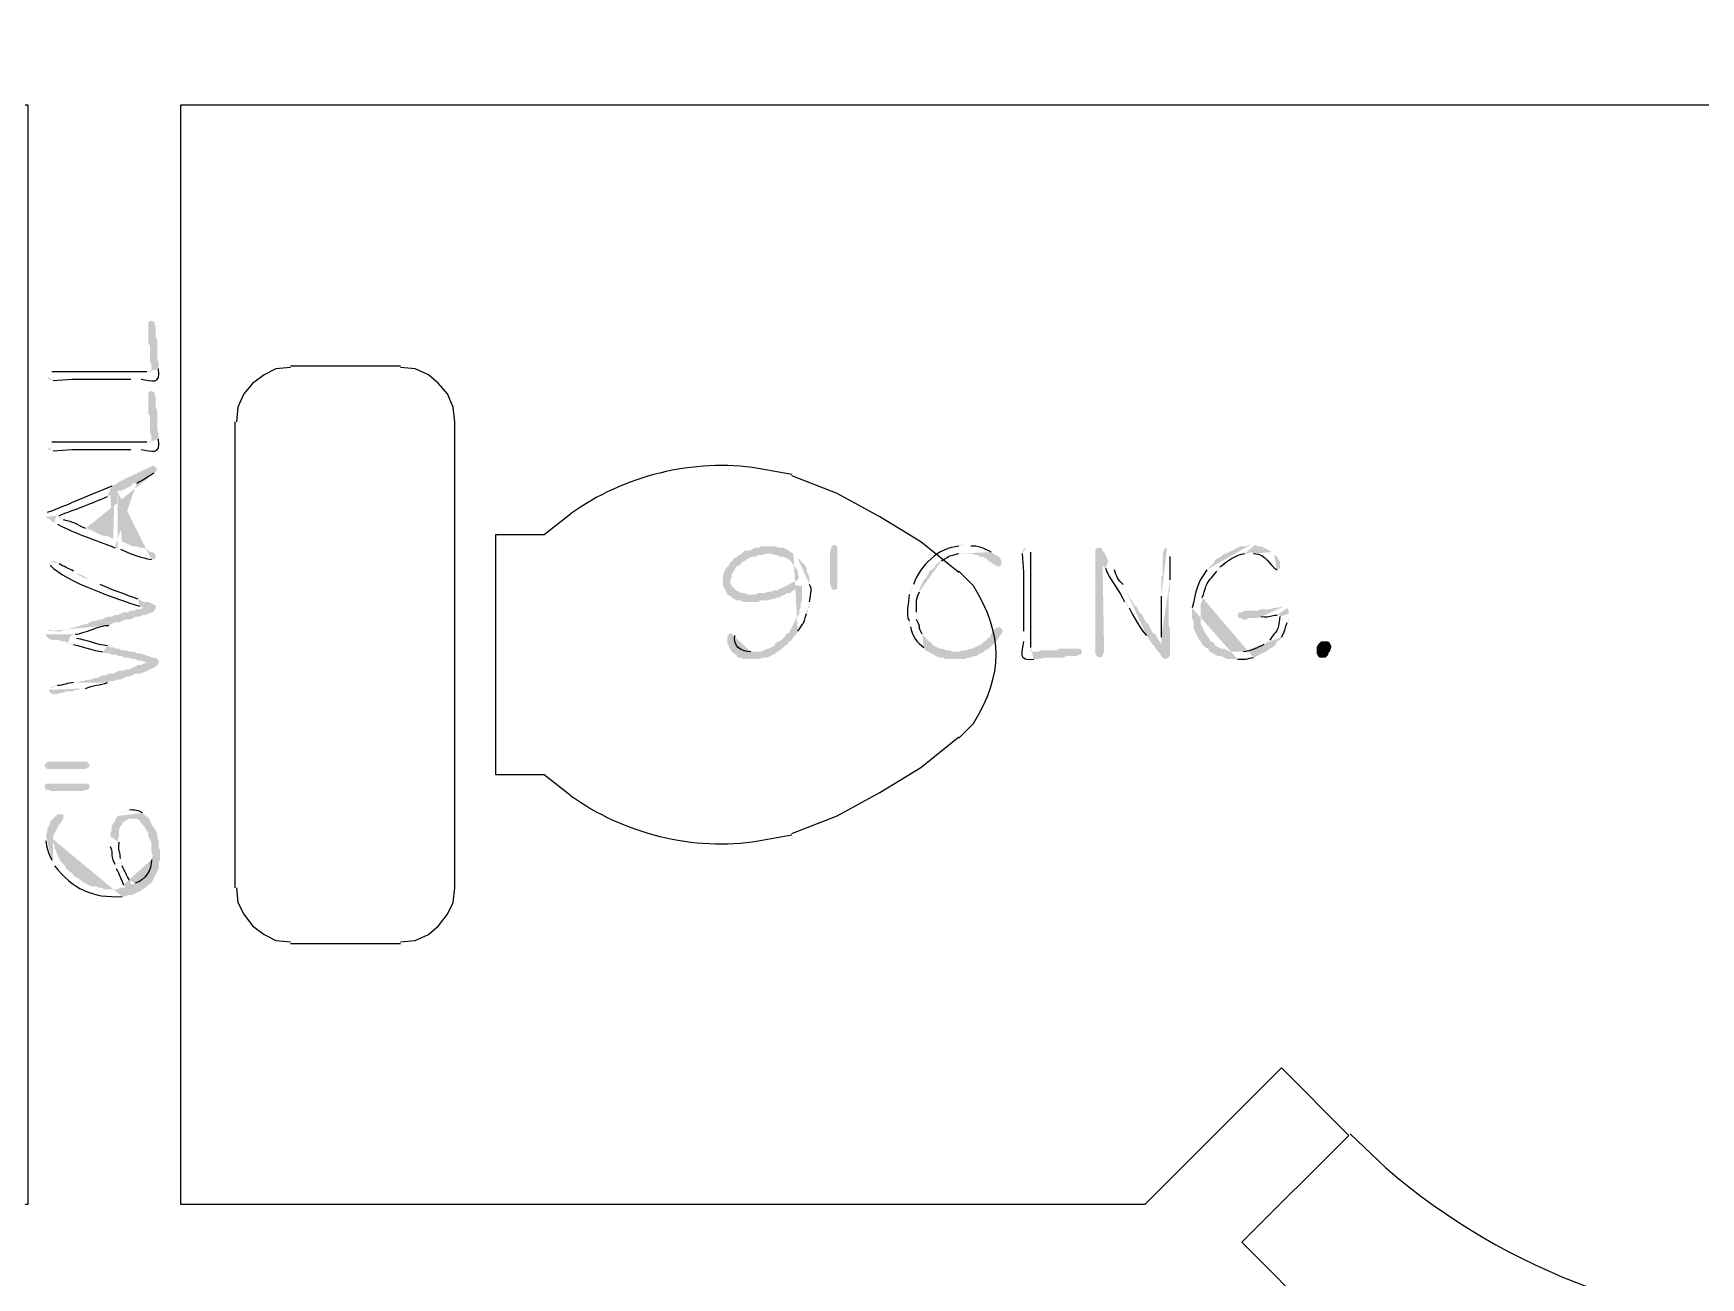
# Model space of a CAD drawing. Header units: inches. Extents: x -167 to 6071, y -6287 to -2731.
# Drawn here: x 1253.6 to 1314.3, y -5875.2 to -5830 of the extents above; entities that cross this region are included whole.
import ezdxf

# ---------------------------------------------------------------- set-up
doc = ezdxf.new("R2010")
doc.units = ezdxf.units.IN
doc.header["$LTSCALE"] = 96
doc.header["$MEASUREMENT"] = 0
doc.layers.add('PDF_Geometry', color=7, linetype='Continuous', true_color=0x4a4a4a)
doc.layers.add('PDF_Solid Fills', color=7, linetype='Continuous')

msp = doc.modelspace()

# ---------------------------------------------------------------- hatches: boundary and pattern name
at = {"layer": 'PDF_Solid Fills', "transparency": 33554559}
h = msp.add_hatch(color=256, dxfattribs=at)
h.paths.add_polyline_path([(1254.09, -5842.442), (1254.143, -5842.549), (1254.303, -5842.602)], flags=0)
h.paths.add_polyline_path([(1257.13, -5842.549), (1257.503, -5842.549)], flags=0)
h.paths.add_polyline_path([(1258.143, -5842.175), (1258.143, -5841.962), (1258.09, -5841.802), (1258.09, -5841.109), (1258.037, -5841.002), (1258.037, -5840.629), (1257.983, -5840.522), (1257.983, -5840.469), (1257.877, -5840.415), (1257.877, -5842.282), (1257.717, -5842.282)], flags=0)
h.paths.add_polyline_path([(1254.25, -5842.282), (1254.143, -5842.335)], flags=0)
for points in [[(1257.77, -5840.629), (1257.77, -5841.269), (1257.823, -5841.322), (1257.823, -5841.909), (1257.877, -5842.015), (1257.877, -5842.282), (1257.877, -5840.415), (1257.77, -5840.469), (1257.77, -5840.522)], [(1257.77, -5843.189), (1257.77, -5843.829), (1257.823, -5843.882), (1257.823, -5844.469), (1257.877, -5844.575), (1257.877, -5844.842), (1257.877, -5842.975), (1257.77, -5843.029), (1257.77, -5843.082)], [(1280.33, -5848.629), (1280.063, -5848.629), (1279.957, -5848.682), (1279.85, -5848.682), (1279.743, -5848.735), (1279.637, -5848.789), (1279.477, -5848.789), (1279.37, -5848.895), (1279.263, -5848.949), (1279.21, -5849.002), (1279.103, -5849.055), (1278.997, -5849.162), (1278.943, -5849.215), (1278.89, -5849.322), (1278.783, -5849.429), (1278.73, -5849.535), (1278.677, -5849.695), (1278.677, -5850.069), (1278.73, -5850.175), (1278.837, -5850.389), (1279.743, -5850.389), (1279.583, -5850.389), (1279.477, -5850.335), (1279.37, -5850.335), (1279.157, -5850.229), (1279.103, -5850.175), (1278.997, -5850.069), (1278.943, -5849.962), (1278.943, -5849.855), (1278.997, -5849.749), (1278.997, -5849.642), (1279.103, -5849.482), (1279.157, -5849.375), (1279.263, -5849.322), (1279.37, -5849.215), (1279.477, -5849.162), (1279.53, -5849.109), (1279.637, -5849.055), (1279.743, -5849.002), (1279.85, -5849.002), (1279.957, -5848.949), (1280.117, -5848.949), (1280.223, -5848.895), (1281.237, -5848.895), (1281.13, -5848.842), (1281.077, -5848.789), (1280.97, -5848.735), (1280.863, -5848.682), (1280.703, -5848.682), (1280.597, -5848.629), (1280.49, -5848.629)], [(1282.837, -5848.842), (1282.837, -5850.175), (1282.73, -5850.229), (1282.623, -5850.175), (1282.623, -5850.069), (1282.57, -5850.015), (1282.57, -5848.842), (1282.623, -5848.682), (1282.623, -5848.629), (1282.73, -5848.575), (1282.837, -5848.629)], [(1292.33, -5848.682), (1292.223, -5848.735), (1292.223, -5852.522), (1292.277, -5852.629), (1292.383, -5852.682), (1292.49, -5852.629), (1292.49, -5852.575), (1292.543, -5852.469), (1292.49, -5849.269), (1292.703, -5849.162), (1292.65, -5849.055), (1292.543, -5848.842), (1292.49, -5848.789), (1292.437, -5848.682)], [(1288.49, -5848.895), (1287.477, -5848.895), (1287.743, -5848.895), (1287.85, -5848.949), (1287.957, -5848.949), (1288.01, -5849.002), (1288.117, -5849.002), (1288.223, -5849.055), (1288.33, -5849.162), (1288.437, -5849.215), (1288.49, -5849.269), (1288.703, -5849.375), (1288.81, -5849.322), (1288.81, -5849.162), (1288.757, -5849.055), (1288.703, -5849.002), (1288.597, -5848.949)], [(1281.077, -5850.015), (1280.97, -5850.069), (1280.863, -5850.122), (1280.757, -5850.175), (1280.65, -5850.229), (1280.543, -5850.229), (1280.437, -5850.282), (1280.33, -5850.282), (1280.17, -5850.335), (1279.957, -5850.335), (1279.85, -5850.389), (1278.837, -5850.389), (1278.943, -5850.442), (1278.997, -5850.495), (1279.103, -5850.549), (1279.157, -5850.602), (1279.317, -5850.602), (1279.423, -5850.655), (1279.957, -5850.655), (1280.063, -5850.602), (1280.33, -5850.602), (1280.437, -5850.549), (1280.543, -5850.549), (1280.65, -5850.495), (1280.703, -5850.495), (1281.023, -5850.335), (1281.13, -5850.335), (1281.237, -5850.229), (1281.45, -5850.122), (1281.503, -5850.069)], [(1288.703, -5851.562), (1288.597, -5851.615), (1288.49, -5851.722), (1288.437, -5851.829), (1288.383, -5851.935), (1288.277, -5851.989), (1288.277, -5852.042), (1288.17, -5852.095), (1288.063, -5852.202), (1287.957, -5852.255), (1287.85, -5852.309), (1287.743, -5852.362), (1287.637, -5852.362), (1287.53, -5852.415), (1287.423, -5852.415), (1287.263, -5852.469), (1286.143, -5852.469), (1286.25, -5852.522), (1286.357, -5852.575), (1286.41, -5852.629), (1286.57, -5852.682), (1286.677, -5852.682), (1286.783, -5852.735), (1287.477, -5852.735), (1287.583, -5852.682), (1287.69, -5852.682), (1287.797, -5852.629), (1287.903, -5852.629), (1287.957, -5852.575), (1288.063, -5852.522), (1288.17, -5852.469), (1288.223, -5852.415), (1288.33, -5852.362), (1288.437, -5852.255), (1288.543, -5852.149), (1288.597, -5852.095), (1288.703, -5851.989), (1288.757, -5851.882), (1288.81, -5851.829), (1288.863, -5851.722), (1288.81, -5851.615)], [(1291.53, -5852.362), (1290.89, -5852.362), (1290.837, -5852.415), (1290.25, -5852.415), (1290.143, -5852.469), (1289.877, -5852.469), (1291.743, -5852.469), (1291.69, -5852.362), (1291.637, -5852.362)], [(1300.49, -5852.682), (1300.383, -5852.682), (1300.33, -5852.629), (1300.277, -5852.522), (1300.277, -5852.309), (1300.33, -5852.202), (1300.437, -5852.095), (1300.703, -5852.095), (1300.757, -5852.149), (1300.81, -5852.255), (1300.81, -5852.309), (1300.757, -5852.469), (1300.703, -5852.522), (1300.703, -5852.575), (1300.597, -5852.682)], [(1253.983, -5856.629), (1254.09, -5856.735), (1255.477, -5856.735), (1255.583, -5856.682), (1255.637, -5856.629), (1255.583, -5856.522), (1255.53, -5856.469), (1254.143, -5856.469), (1254.037, -5856.522)], [(1253.983, -5857.375), (1254.037, -5857.482), (1254.09, -5857.482), (1254.25, -5857.535), (1255.423, -5857.535), (1255.477, -5857.482), (1255.583, -5857.482), (1255.637, -5857.375), (1255.583, -5857.269), (1254.037, -5857.269)]]:
    msp.add_hatch(color=256, dxfattribs=at).paths.add_polyline_path(points)
h = msp.add_hatch(color=256, dxfattribs=at)
h.paths.add_polyline_path([(1254.09, -5845.002), (1254.143, -5845.109), (1254.303, -5845.162)], flags=0)
h.paths.add_polyline_path([(1257.13, -5845.109), (1257.503, -5845.109)], flags=0)
h.paths.add_polyline_path([(1258.143, -5844.735), (1258.143, -5844.522), (1258.09, -5844.362), (1258.09, -5843.669), (1258.037, -5843.562), (1258.037, -5843.189), (1257.983, -5843.082), (1257.983, -5843.029), (1257.877, -5842.975), (1257.877, -5844.842), (1257.717, -5844.842)], flags=0)
h.paths.add_polyline_path([(1254.25, -5844.842), (1254.143, -5844.895)], flags=0)
h = msp.add_hatch(color=256, dxfattribs=at)
h.paths.add_polyline_path([(1254.357, -5847.775), (1254.463, -5847.829)], flags=0)
h.paths.add_polyline_path([(1256.543, -5848.682), (1256.65, -5848.735), (1256.65, -5846.655), (1256.703, -5846.602), (1256.81, -5846.602), (1257.13, -5846.442), (1257.237, -5846.335), (1257.343, -5846.335)], flags=0)
h.paths.add_polyline_path([(1257.983, -5845.962), (1258.037, -5845.909), (1258.09, -5845.855), (1258.037, -5845.749), (1257.93, -5845.695), (1256.917, -5846.175), (1256.703, -5846.282), (1256.65, -5846.335), (1256.543, -5846.389), (1256.49, -5848.362), (1256.277, -5848.255), (1256.17, -5848.255), (1256.01, -5848.202), (1255.69, -5848.042), (1255.637, -5848.042), (1255.583, -5847.989), (1255.477, -5847.989)], flags=0)
h.paths.add_polyline_path([(1254.677, -5847.669), (1254.57, -5847.562), (1254.41, -5847.509)], flags=0)
h = msp.add_hatch(color=256, dxfattribs=at)
h.paths.add_polyline_path([(1254.037, -5847.562), (1254.09, -5847.615), (1254.143, -5847.615), (1254.197, -5847.669), (1254.25, -5847.722), (1254.357, -5847.775), (1254.41, -5847.509), (1254.517, -5847.509)], flags=0)
h.paths.add_polyline_path([(1256.277, -5846.815), (1256.383, -5846.762), (1256.49, -5848.362), (1256.543, -5846.389), (1256.437, -5846.442)], flags=0)
h.paths.add_polyline_path([(1254.09, -5847.402), (1254.037, -5847.455)], flags=0)
h = msp.add_hatch(color=256, dxfattribs=at)
h.paths.add_polyline_path([(1256.65, -5848.735), (1256.757, -5848.735)], flags=0)
h.paths.add_polyline_path([(1257.877, -5849.109), (1257.983, -5849.109), (1258.037, -5849.002), (1258.037, -5848.949), (1257.983, -5848.895), (1257.93, -5848.842), (1257.823, -5848.842), (1257.717, -5848.735), (1257.503, -5848.682), (1257.45, -5848.682), (1257.343, -5848.629), (1257.183, -5848.629), (1257.077, -5848.575), (1256.863, -5848.469), (1256.81, -5848.469), (1256.65, -5846.655)], flags=0)
h = msp.add_hatch(color=256, dxfattribs=at)
h.paths.add_polyline_path([(1287.477, -5848.575), (1287.37, -5848.575), (1287.263, -5848.629)], flags=0)
h.paths.add_polyline_path([(1285.61, -5850.015), (1285.557, -5850.122), (1285.503, -5850.229), (1285.45, -5850.389)], flags=0)
h.paths.add_polyline_path([(1285.45, -5851.349), (1285.45, -5851.455), (1285.503, -5851.562)], flags=0)
h.paths.add_polyline_path([(1285.983, -5852.309), (1286.037, -5852.415), (1286.143, -5852.469), (1287.157, -5852.469), (1287.05, -5852.469), (1286.89, -5852.415), (1286.783, -5852.415), (1286.677, -5852.362), (1286.57, -5852.362), (1286.357, -5852.255), (1286.303, -5852.202), (1286.197, -5852.095), (1286.09, -5852.042), (1286.09, -5851.989), (1285.983, -5851.882), (1285.93, -5851.829)], flags=0)
h.paths.add_polyline_path([(1285.717, -5851.295), (1285.717, -5851.029)], flags=0)
h.paths.add_polyline_path([(1285.823, -5850.282), (1285.823, -5850.175), (1285.877, -5850.069), (1285.93, -5849.962), (1285.983, -5849.855), (1286.09, -5849.749), (1286.197, -5849.535), (1286.25, -5849.482), (1286.357, -5849.429), (1286.41, -5849.322), (1286.517, -5849.215), (1286.623, -5849.162)], flags=0)
h.paths.add_polyline_path([(1287.263, -5848.895), (1288.49, -5848.895), (1288.437, -5848.842)], flags=0)
h.paths.add_polyline_path([(1287.69, -5848.629), (1287.583, -5848.575)], flags=0)
h = msp.add_hatch(color=256, dxfattribs=at)
h.paths.add_polyline_path([(1289.717, -5848.682), (1289.61, -5848.735), (1289.557, -5848.895)], flags=0)
h.paths.add_polyline_path([(1289.61, -5851.722), (1289.61, -5852.095)], flags=0)
h.paths.add_polyline_path([(1289.983, -5852.735), (1290.197, -5852.735), (1290.357, -5852.682), (1291.05, -5852.682), (1291.157, -5852.629), (1291.53, -5852.629), (1291.637, -5852.575), (1291.69, -5852.575), (1291.743, -5852.469), (1289.877, -5852.469), (1289.877, -5852.309)], flags=0)
h.paths.add_polyline_path([(1289.877, -5848.842), (1289.823, -5848.735)], flags=0)
h = msp.add_hatch(color=256, dxfattribs=at)
h.paths.add_polyline_path([(1294.837, -5848.682), (1294.73, -5848.735), (1294.677, -5848.895), (1294.677, -5849.695), (1294.623, -5849.749), (1294.623, -5850.442)], flags=0)
h.paths.add_polyline_path([(1294.623, -5851.935), (1294.623, -5852.202), (1294.303, -5852.202), (1294.41, -5852.309), (1294.463, -5852.415), (1294.57, -5852.522), (1294.623, -5852.629), (1294.73, -5852.735), (1294.783, -5852.735), (1294.89, -5852.682), (1294.943, -5852.575), (1294.943, -5851.615), (1294.89, -5851.509), (1294.89, -5850.335), (1294.943, -5850.229), (1294.943, -5849.855)], flags=0)
h.paths.add_polyline_path([(1294.943, -5849.002), (1294.943, -5848.735)], flags=0)
h = msp.add_hatch(color=256, dxfattribs=at)
h.paths.add_polyline_path([(1297.877, -5848.575), (1297.823, -5848.575), (1297.717, -5848.629), (1297.503, -5848.629), (1297.397, -5848.682), (1297.29, -5848.735), (1297.183, -5848.789), (1297.077, -5848.842), (1296.97, -5848.895), (1296.917, -5848.895), (1296.81, -5849.002), (1296.597, -5849.109), (1296.543, -5849.215), (1296.437, -5849.322), (1296.383, -5849.375), (1296.277, -5849.482)], flags=0)
h.paths.add_polyline_path([(1295.743, -5850.869), (1295.743, -5851.242), (1295.797, -5851.349), (1295.797, -5851.615), (1295.85, -5851.722), (1295.957, -5851.935), (1296.01, -5852.042), (1296.063, -5852.095), (1296.117, -5852.202), (1296.223, -5852.309), (1296.33, -5852.362), (1296.383, -5852.469), (1296.49, -5852.522), (1296.597, -5852.575), (1296.703, -5852.629), (1296.81, -5852.629), (1297.023, -5852.735), (1297.397, -5852.735)], flags=0)
h.paths.add_polyline_path([(1297.983, -5852.682), (1298.09, -5852.629), (1298.197, -5852.575), (1298.303, -5852.522), (1298.41, -5852.469), (1297.13, -5852.469), (1297.023, -5852.415), (1296.917, -5852.362), (1296.81, -5852.362), (1296.597, -5852.255), (1296.543, -5852.149), (1296.437, -5852.095), (1296.383, -5852.042), (1296.33, -5851.935), (1296.277, -5851.882), (1296.223, -5851.775), (1296.063, -5851.455), (1296.063, -5850.709), (1296.117, -5850.602), (1296.117, -5850.495)], flags=0)
h.paths.add_polyline_path([(1296.65, -5849.535), (1296.703, -5849.482), (1296.757, -5849.375)], flags=0)
h.paths.add_polyline_path([(1297.663, -5848.895), (1297.77, -5848.895), (1297.877, -5848.842), (1298.623, -5848.842), (1298.57, -5848.789), (1298.25, -5848.629), (1298.143, -5848.629), (1298.037, -5848.575)], flags=0)
h = msp.add_hatch(color=256, dxfattribs=at)
h.paths.add_polyline_path([(1298.623, -5848.842), (1297.877, -5848.842), (1297.983, -5848.895)], flags=0)
h.paths.add_polyline_path([(1298.837, -5849.482), (1298.943, -5849.429), (1298.943, -5849.215), (1298.89, -5849.109), (1298.837, -5849.002), (1298.73, -5848.949)], flags=0)
h = msp.add_hatch(color=256, dxfattribs=at)
h.paths.add_polyline_path([(1254.197, -5849.269), (1254.197, -5849.322)], flags=0)
h.paths.add_polyline_path([(1257.45, -5850.815), (1257.61, -5850.869), (1257.61, -5850.655), (1257.503, -5850.602), (1257.397, -5850.549)], flags=0)
h.paths.add_polyline_path([(1256.01, -5850.015), (1255.797, -5849.909), (1255.69, -5849.855), (1255.583, -5849.802), (1255.477, -5849.802), (1255.37, -5849.749), (1255.263, -5849.695), (1255.157, -5849.589), (1255.05, -5849.535)], flags=0)
h.paths.add_polyline_path([(1254.517, -5849.269), (1254.357, -5849.162), (1254.197, -5849.162)], flags=0)
h = msp.add_hatch(color=256, dxfattribs=at)
h.paths.add_polyline_path([(1281.237, -5848.895), (1280.33, -5848.895), (1280.437, -5848.895), (1280.543, -5848.949), (1280.65, -5848.949), (1280.757, -5849.002), (1280.863, -5849.002), (1280.97, -5849.055), (1281.077, -5849.109), (1281.183, -5849.215), (1281.237, -5849.322), (1281.343, -5849.429), (1281.397, -5849.535), (1281.397, -5849.642), (1281.45, -5849.749), (1281.397, -5849.855), (1281.29, -5849.909), (1281.183, -5849.962), (1281.077, -5850.015), (1281.503, -5850.069), (1281.557, -5850.069), (1281.557, -5850.602), (1281.503, -5850.709), (1281.503, -5850.869), (1281.45, -5850.975), (1281.45, -5851.082), (1281.397, -5851.189), (1281.343, -5851.242), (1281.29, -5851.349), (1281.183, -5851.562), (1281.077, -5851.775), (1280.97, -5851.829), (1280.917, -5851.935), (1280.81, -5852.042), (1280.597, -5852.149), (1280.543, -5852.255), (1280.437, -5852.309), (1280.33, -5852.362), (1280.277, -5852.362), (1280.063, -5852.469), (1279.69, -5852.469), (1280.597, -5852.522), (1280.65, -5852.469), (1280.757, -5852.415), (1280.81, -5852.362), (1280.917, -5852.255), (1281.023, -5852.202), (1281.077, -5852.095), (1281.183, -5852.042), (1281.237, -5851.935), (1281.343, -5851.829), (1281.397, -5851.722)], flags=0)
h.paths.add_polyline_path([(1281.717, -5851.082), (1281.77, -5851.029), (1281.77, -5850.922), (1281.823, -5850.815), (1281.823, -5850.655)], flags=0)
h.paths.add_polyline_path([(1281.823, -5850.015), (1281.823, -5849.749), (1281.77, -5849.642), (1281.717, -5849.535), (1281.717, -5849.429), (1281.663, -5849.322), (1281.61, -5849.269), (1281.503, -5849.162), (1281.397, -5849.055), (1281.343, -5848.949)], flags=0)
h = msp.add_hatch(color=256, dxfattribs=at)
h.paths.add_polyline_path([(1292.703, -5849.162), (1292.49, -5849.269), (1292.49, -5849.322), (1292.597, -5849.429)], flags=0)
h.paths.add_polyline_path([(1293.29, -5850.655), (1293.343, -5850.762), (1293.45, -5850.869)], flags=0)
h.paths.add_polyline_path([(1294.09, -5851.882), (1294.197, -5852.042), (1294.303, -5852.202), (1294.623, -5852.202), (1294.57, -5852.095), (1294.517, -5852.042), (1294.41, -5851.829), (1294.303, -5851.775), (1294.197, -5851.562), (1294.143, -5851.455), (1294.037, -5851.349), (1293.983, -5851.242), (1293.93, -5851.135), (1293.823, -5851.029), (1293.77, -5850.922), (1293.717, -5850.815), (1293.663, -5850.815), (1293.557, -5850.602), (1293.503, -5850.549), (1293.397, -5850.335), (1293.29, -5850.122), (1293.237, -5850.015)], flags=0)
h.paths.add_polyline_path([(1292.917, -5849.482), (1292.863, -5849.375), (1292.81, -5849.269)], flags=0)
h = msp.add_hatch(color=256, dxfattribs=at)
h.paths.add_polyline_path([(1254.037, -5851.829), (1254.037, -5851.882), (1254.143, -5851.989), (1254.25, -5852.042), (1254.517, -5852.042), (1254.623, -5852.095), (1254.73, -5852.095), (1254.837, -5852.149), (1254.943, -5851.882), (1254.997, -5851.882), (1255.103, -5851.829)], flags=0)
h.paths.add_polyline_path([(1256.33, -5851.509), (1256.437, -5851.455), (1256.543, -5851.402), (1256.703, -5851.402), (1256.81, -5851.349), (1256.97, -5851.295), (1257.077, -5851.295), (1257.237, -5851.242), (1257.29, -5851.189), (1257.45, -5851.189), (1257.557, -5851.135), (1257.663, -5851.135), (1257.77, -5851.082), (1257.93, -5851.029), (1257.983, -5850.975), (1258.037, -5850.869), (1258.037, -5850.762), (1257.983, -5850.762), (1257.877, -5850.709), (1257.77, -5850.655), (1257.61, -5850.655), (1257.61, -5850.869), (1257.45, -5850.922), (1257.343, -5850.922), (1257.237, -5850.975), (1257.13, -5850.975), (1257.023, -5851.029), (1256.863, -5851.029), (1256.757, -5851.082), (1256.65, -5851.135), (1256.543, -5851.135), (1256.437, -5851.189), (1256.277, -5851.189), (1256.17, -5851.242), (1256.063, -5851.295), (1255.957, -5851.295), (1255.85, -5851.349), (1255.743, -5851.349), (1255.637, -5851.402), (1255.53, -5851.455), (1255.317, -5851.509), (1255.157, -5851.562), (1254.943, -5851.615), (1254.837, -5851.669), (1254.677, -5851.669), (1254.623, -5851.722), (1254.303, -5851.722), (1254.197, -5851.669), (1254.09, -5851.722)], flags=0)
h = msp.add_hatch(color=256, dxfattribs=at)
h.paths.add_polyline_path([(1299.103, -5850.815), (1298.517, -5850.922), (1298.25, -5850.922), (1298.143, -5850.975), (1297.663, -5850.975), (1297.557, -5851.029), (1297.45, -5851.029), (1297.397, -5851.135), (1297.45, -5851.242), (1297.503, -5851.242), (1297.61, -5851.295), (1297.717, -5851.295), (1297.823, -5851.242), (1298.143, -5851.242), (1298.25, -5851.189)], flags=0)
h.paths.add_polyline_path([(1298.837, -5851.135), (1298.943, -5851.135), (1299.263, -5851.082), (1299.263, -5850.975), (1299.21, -5850.869)], flags=0)
h = msp.add_hatch(color=256, dxfattribs=at)
h.paths.add_polyline_path([(1299.263, -5851.082), (1298.943, -5851.135), (1298.943, -5851.189)], flags=0)
h.paths.add_polyline_path([(1298.57, -5852.042), (1298.463, -5852.095), (1298.463, -5852.149), (1298.357, -5852.202)], flags=0)
h.paths.add_polyline_path([(1297.61, -5852.469), (1297.45, -5852.469), (1298.41, -5852.469), (1298.517, -5852.415), (1298.57, -5852.362), (1298.677, -5852.309), (1298.783, -5852.202), (1298.837, -5852.095), (1298.943, -5852.042), (1298.997, -5851.935)], flags=0)
h.paths.add_polyline_path([(1299.21, -5851.402), (1299.263, -5851.295), (1299.263, -5851.189)], flags=0)
h = msp.add_hatch(color=256, dxfattribs=at)
h.paths.add_polyline_path([(1254.837, -5852.149), (1254.943, -5852.202), (1255.05, -5852.202)], flags=0)
h.paths.add_polyline_path([(1256.117, -5852.469), (1256.223, -5852.522), (1256.33, -5852.522), (1256.437, -5852.575), (1256.597, -5852.575), (1256.703, -5852.629), (1256.81, -5852.629), (1256.917, -5852.682), (1257.023, -5852.682), (1257.183, -5852.735), (1257.29, -5852.735), (1257.397, -5852.789), (1257.503, -5852.789), (1257.663, -5852.842), (1257.77, -5852.842), (1257.77, -5852.629), (1257.45, -5852.522), (1257.343, -5852.522), (1257.237, -5852.469), (1257.077, -5852.469), (1256.97, -5852.415), (1256.81, -5852.415), (1256.703, -5852.362), (1256.597, -5852.362), (1256.49, -5852.309), (1256.383, -5852.309), (1256.277, -5852.255)], flags=0)
h.paths.add_polyline_path([(1255.157, -5851.989), (1254.943, -5851.882)], flags=0)
h = msp.add_hatch(color=256, dxfattribs=at)
h.paths.add_polyline_path([(1278.943, -5851.775), (1278.89, -5851.829), (1278.837, -5851.882), (1278.837, -5852.149), (1278.89, -5852.255), (1278.943, -5852.362), (1278.997, -5852.469), (1279.05, -5852.522), (1279.157, -5852.575), (1279.21, -5852.682), (1279.317, -5852.682), (1279.423, -5852.735), (1280.01, -5852.735), (1280.117, -5852.682), (1280.277, -5852.682), (1280.49, -5852.575), (1280.597, -5852.522), (1279.69, -5852.469)], flags=0)
h.paths.add_polyline_path([(1279.103, -5851.882), (1279.05, -5851.775)], flags=0)
h = msp.add_hatch(color=256, dxfattribs=at)
h.paths.add_polyline_path([(1254.143, -5853.855), (1254.197, -5853.962), (1254.303, -5854.015), (1254.41, -5854.015), (1254.57, -5853.962), (1254.677, -5853.962), (1254.783, -5853.909), (1255.05, -5853.909), (1255.103, -5853.855), (1255.21, -5853.855), (1255.317, -5853.802), (1255.477, -5853.802)], flags=0)
h.paths.add_polyline_path([(1256.277, -5853.589), (1256.383, -5853.535), (1256.49, -5853.535), (1256.65, -5853.482), (1256.757, -5853.482), (1256.863, -5853.429), (1256.97, -5853.375), (1257.077, -5853.375), (1257.183, -5853.322), (1257.29, -5853.269), (1257.45, -5853.269), (1257.61, -5853.215), (1257.93, -5853.055), (1257.983, -5853.055), (1258.037, -5853.002), (1258.143, -5852.895), (1258.143, -5852.789), (1258.09, -5852.735), (1258.037, -5852.682), (1257.93, -5852.682), (1257.77, -5852.629), (1257.77, -5852.842), (1257.717, -5852.842), (1257.503, -5852.949), (1257.397, -5852.949), (1257.29, -5853.002), (1257.183, -5853.055), (1257.077, -5853.109), (1256.97, -5853.109), (1256.863, -5853.162), (1256.703, -5853.162), (1256.49, -5853.269), (1256.33, -5853.269), (1256.223, -5853.322), (1256.117, -5853.322), (1255.903, -5853.429), (1255.797, -5853.429), (1255.69, -5853.482), (1255.53, -5853.482), (1255.423, -5853.535), (1255.317, -5853.535), (1255.21, -5853.589), (1255.05, -5853.589)], flags=0)
h.paths.add_polyline_path([(1254.463, -5853.695), (1254.41, -5853.695), (1254.25, -5853.749), (1254.197, -5853.802)], flags=0)
h = msp.add_hatch(color=256, dxfattribs=at)
h.paths.add_polyline_path([(1254.037, -5859.295), (1254.037, -5859.349)], flags=0)
h.paths.add_polyline_path([(1254.25, -5860.042), (1254.303, -5860.149), (1254.303, -5859.189), (1254.357, -5859.082), (1254.41, -5858.975), (1254.517, -5858.762), (1254.623, -5858.655), (1254.623, -5858.602), (1254.677, -5858.549), (1254.677, -5858.389), (1254.463, -5858.389), (1254.41, -5858.442), (1254.303, -5858.549), (1254.197, -5858.655), (1254.197, -5858.709), (1254.09, -5858.922), (1254.09, -5859.029), (1254.037, -5859.135)], flags=0)
h = msp.add_hatch(color=256, dxfattribs=at)
h.paths.add_polyline_path([(1256.383, -5859.349), (1256.383, -5859.562)], flags=0)
h.paths.add_polyline_path([(1256.543, -5860.202), (1256.543, -5860.255), (1256.597, -5860.362)], flags=0)
h.paths.add_polyline_path([(1256.863, -5860.949), (1256.917, -5861.055), (1256.917, -5861.375), (1257.077, -5861.322), (1257.183, -5861.322), (1257.29, -5861.269), (1257.397, -5861.215), (1257.503, -5861.162), (1257.557, -5861.109), (1257.663, -5861.055), (1257.77, -5860.949), (1257.877, -5860.895), (1257.93, -5860.789), (1257.93, -5859.882), (1257.877, -5860.042)], flags=0)
h.paths.add_polyline_path([(1257.29, -5860.895), (1257.183, -5860.949), (1257.13, -5860.895), (1257.077, -5860.789)], flags=0)
h.paths.add_polyline_path([(1256.81, -5860.255), (1256.81, -5860.149), (1256.757, -5859.989)], flags=0)
h.paths.add_polyline_path([(1256.703, -5859.402), (1256.65, -5859.295), (1256.65, -5858.442), (1256.543, -5858.655), (1256.49, -5858.709), (1256.437, -5858.815), (1256.437, -5858.975), (1256.383, -5859.082), (1256.383, -5859.189)], flags=0)
h = msp.add_hatch(color=256, dxfattribs=at)
h.paths.add_polyline_path([(1256.65, -5858.442), (1256.65, -5859.295), (1256.703, -5859.189), (1256.703, -5858.922), (1256.757, -5858.815), (1256.81, -5858.762), (1256.863, -5858.655), (1256.97, -5858.602), (1257.077, -5858.549), (1257.343, -5858.549), (1257.45, -5858.602), (1257.503, -5858.709), (1257.61, -5858.815), (1257.663, -5858.922), (1257.717, -5858.975), (1257.77, -5859.082), (1257.77, -5859.189), (1257.877, -5859.402), (1257.877, -5859.775), (1257.93, -5859.882), (1257.93, -5860.789), (1257.983, -5860.682), (1258.09, -5860.469), (1258.143, -5860.362), (1258.143, -5860.149), (1258.197, -5860.042), (1258.197, -5859.722), (1258.143, -5859.562), (1258.143, -5859.349), (1258.09, -5859.189), (1258.09, -5859.082), (1257.983, -5858.869), (1257.93, -5858.815), (1257.877, -5858.709), (1257.77, -5858.495), (1257.663, -5858.442), (1257.557, -5858.335)], flags=0)
h.paths.add_polyline_path([(1257.077, -5858.229), (1256.97, -5858.282), (1256.863, -5858.282), (1256.757, -5858.335)], flags=0)
h = msp.add_hatch(color=256, dxfattribs=at)
h.paths.add_polyline_path([(1254.303, -5860.149), (1254.357, -5860.255)], flags=0)
h.paths.add_polyline_path([(1256.81, -5861.375), (1256.917, -5861.375), (1256.917, -5861.055), (1256.757, -5861.055), (1256.65, -5861.109), (1256.17, -5861.109), (1256.063, -5861.055), (1255.957, -5861.055), (1255.85, -5861.002), (1255.69, -5861.002), (1255.37, -5860.842), (1255.263, -5860.735), (1255.05, -5860.629), (1254.997, -5860.522), (1254.89, -5860.469), (1254.783, -5860.362), (1254.73, -5860.255), (1254.623, -5860.149), (1254.57, -5860.095), (1254.517, -5859.989), (1254.463, -5859.882), (1254.41, -5859.722), (1254.357, -5859.615), (1254.357, -5859.509), (1254.303, -5859.402), (1254.303, -5859.295)], flags=0)

# ---------------------------------------------------------------- linework, layer by layer
at = {"layer": 'PDF_Geometry', "color": 7}
msp.add_lwpolyline([(1320.917, -5832.575), (1258.943, -5832.575), (1258.943, -5872.575), (1294.037, -5872.575), (1298.997, -5867.615), (1301.45, -5870.069), (1297.557, -5873.962), (1300.383, -5876.789), (1297.93, -5879.295), (1294.73, -5876.095), (1206.89, -5876.095), (1206.89, -5872.575), (1213.93, -5872.575), (1213.93, -5864.575), (1217.397, -5864.575), (1217.397, -5872.575), (1253.397, -5872.575), (1253.397, -5832.575), (1217.397, -5832.575), (1217.397, -5840.575), (1213.93, -5840.575), (1213.93, -5829.055), (1320.917, -5829.055)], dxfattribs=at)
at = {"layer": 'PDF_Geometry'}
for points in [[(1262.943, -5842.122), (1262.41, -5842.175), (1261.983, -5842.389), (1261.557, -5842.709), (1261.237, -5843.082), (1261.023, -5843.562), (1260.97, -5844.095)], [(1266.943, -5842.069), (1262.943, -5842.069)], [(1266.943, -5863.029), (1267.477, -5862.975), (1267.957, -5862.762), (1268.33, -5862.442), (1268.65, -5862.015), (1268.863, -5861.589), (1268.917, -5861.055), (1268.917, -5844.095), (1268.863, -5843.562), (1268.65, -5843.082), (1268.33, -5842.709), (1267.957, -5842.389), (1267.477, -5842.175), (1266.943, -5842.122)], [(1260.917, -5844.095), (1260.917, -5861.055)], [(1281.183, -5846.015), (1279.957, -5845.802)], [(1287.263, -5849.589), (1285.877, -5848.469), (1284.383, -5847.562), (1282.837, -5846.709), (1281.183, -5846.069)], [(1273.13, -5857.695), (1272.17, -5856.949), (1270.41, -5856.949), (1270.41, -5848.202), (1272.17, -5848.202), (1273.13, -5847.455)], [(1287.797, -5850.069), (1287.263, -5849.535)], [(1287.263, -5855.615), (1287.797, -5855.082)], [(1281.183, -5859.082), (1282.837, -5858.442), (1284.383, -5857.589), (1285.877, -5856.682), (1287.263, -5855.562)], [(1279.957, -5859.349), (1281.183, -5859.135)], [(1260.97, -5861.055), (1261.023, -5861.589), (1261.237, -5862.015), (1261.557, -5862.442), (1261.983, -5862.762), (1262.41, -5862.975), (1262.943, -5863.029)], [(1262.943, -5863.082), (1266.943, -5863.082)]]:
    msp.add_lwpolyline(points, dxfattribs=at)
msp.add_lwpolyline([(1301.503, -5870.015), (1302.783, -5871.242, 0.371843), (1334.037, -5871.242), (1335.317, -5870.015)], format="xyb", dxfattribs=at)
at = {"layer": 'PDF_Geometry', "color": 7}
for points in [[(1257.503, -5842.549), (1257.894, -5842.6), (1258.222, -5842.771), (1258.143, -5842.175)], [(1257.717, -5842.282), (1256.561, -5842.282), (1255.406, -5842.282), (1254.25, -5842.282)], [(1254.303, -5842.602), (1255.18, -5842.495), (1256.216, -5842.572), (1257.13, -5842.549)], [(1257.717, -5844.842), (1256.561, -5844.842), (1255.406, -5844.842), (1254.25, -5844.842)], [(1254.303, -5845.162), (1255.18, -5845.055), (1256.216, -5845.132), (1257.13, -5845.109)], [(1257.503, -5845.109), (1257.894, -5845.16), (1258.222, -5845.331), (1258.143, -5844.735)], [(1256.437, -5846.442), (1255.65, -5846.749), (1254.888, -5847.119), (1254.09, -5847.402)], [(1257.343, -5846.335), (1257.571, -5846.219), (1257.756, -5846.077), (1257.983, -5845.962)], [(1254.517, -5847.509), (1255.092, -5847.291), (1255.715, -5847.072), (1256.277, -5846.815)], [(1254.463, -5847.829), (1255.175, -5848.201), (1255.835, -5848.384), (1256.543, -5848.682)], [(1255.477, -5847.989), (1255.097, -5847.807), (1255.096, -5847.758), (1254.677, -5847.669)], [(1256.757, -5848.735), (1257.093, -5848.909), (1257.522, -5849.06), (1257.877, -5849.109)], [(1254.197, -5849.322), (1254.772, -5849.938), (1256.633, -5850.535), (1257.45, -5850.815)], [(1255.05, -5849.535), (1254.872, -5849.447), (1254.694, -5849.358), (1254.517, -5849.269)], [(1257.397, -5850.549), (1256.93, -5850.39), (1256.47, -5850.226), (1256.01, -5850.015)], [(1255.103, -5851.829), (1255.437, -5851.818), (1256.003, -5851.49), (1256.33, -5851.509)], [(1255.05, -5852.202), (1255.418, -5852.296), (1255.729, -5852.423), (1256.117, -5852.469)], [(1256.277, -5852.255), (1255.897, -5852.215), (1255.535, -5852.039), (1255.157, -5851.989)], [(1255.05, -5853.589), (1254.844, -5853.595), (1254.664, -5853.7), (1254.463, -5853.695)], [(1255.477, -5853.802), (1255.732, -5853.688), (1256.018, -5853.687), (1256.277, -5853.589)], [(1257.557, -5858.335), (1257.433, -5858.247), (1257.24, -5858.219), (1257.077, -5858.229)], [(1254.037, -5859.349), (1254.066, -5859.584), (1254.122, -5859.829), (1254.25, -5860.042)], [(1256.383, -5859.562), (1256.529, -5859.939), (1256.325, -5859.701), (1256.543, -5860.202)], [(1256.757, -5859.989), (1256.739, -5859.708), (1256.674, -5859.861), (1256.703, -5859.402)], [(1254.357, -5860.255), (1255.009, -5861.1), (1255.742, -5861.439), (1256.81, -5861.375)], [(1256.597, -5860.362), (1256.722, -5860.582), (1256.766, -5860.737), (1256.863, -5860.949)], [(1257.077, -5860.789), (1256.988, -5860.611), (1256.899, -5860.433), (1256.81, -5860.255)], [(1257.877, -5860.042), (1257.899, -5860.411), (1257.644, -5860.787), (1257.29, -5860.895)]]:
    msp.add_open_spline(points, degree=3, dxfattribs=at)
at = {"layer": 'PDF_Geometry'}
for points in [[(1279.957, -5845.802), (1277.63, -5845.412), (1275.028, -5846.071), (1273.13, -5847.455)], [(1287.263, -5848.629), (1286.511, -5848.679), (1285.853, -5849.322), (1285.61, -5850.015)], [(1288.437, -5848.842), (1288.224, -5848.726), (1287.931, -5848.592), (1287.69, -5848.629)], [(1289.877, -5852.309), (1289.877, -5851.153), (1289.877, -5849.998), (1289.877, -5848.842)], [(1286.623, -5849.162), (1287.022, -5848.919), (1286.83, -5849.009), (1287.263, -5848.895)], [(1289.557, -5848.895), (1289.664, -5849.772), (1289.587, -5850.808), (1289.61, -5851.722)], [(1292.597, -5849.429), (1292.743, -5849.863), (1293.105, -5850.239), (1293.29, -5850.655)], [(1294.943, -5849.855), (1294.943, -5849.571), (1294.943, -5849.287), (1294.943, -5849.002)], [(1296.757, -5849.375), (1297.024, -5849.184), (1297.324, -5848.933), (1297.663, -5848.895)], [(1297.983, -5848.895), (1298.466, -5848.905), (1298.545, -5849.332), (1298.837, -5849.482)], [(1281.823, -5850.655), (1281.834, -5850.453), (1281.961, -5850.214), (1281.823, -5850.015)], [(1287.797, -5855.082), (1288.888, -5853.255), (1288.888, -5851.895), (1287.797, -5850.069)], [(1293.237, -5850.015), (1293.035, -5849.842), (1293.002, -5849.734), (1292.917, -5849.482)], [(1296.277, -5849.482), (1295.862, -5850.106), (1295.933, -5850.168), (1295.743, -5850.869)], [(1296.117, -5850.495), (1296.351, -5849.833), (1296.181, -5850.103), (1296.65, -5849.535)], [(1285.45, -5850.389), (1285.45, -5850.701), (1285.305, -5851.045), (1285.45, -5851.349)], [(1285.717, -5851.029), (1285.734, -5850.567), (1285.654, -5850.703), (1285.823, -5850.282)], [(1294.623, -5850.442), (1294.623, -5850.94), (1294.623, -5851.438), (1294.623, -5851.935)], [(1281.397, -5851.722), (1281.661, -5851.322), (1281.568, -5851.557), (1281.717, -5851.082)], [(1285.93, -5851.829), (1285.694, -5851.411), (1285.952, -5851.713), (1285.717, -5851.295)], [(1293.45, -5850.869), (1293.597, -5851.164), (1293.871, -5851.648), (1294.09, -5851.882)], [(1298.25, -5851.189), (1298.645, -5851.218), (1298.577, -5851.136), (1298.837, -5851.135)], [(1298.943, -5851.189), (1298.87, -5851.798), (1298.841, -5851.634), (1298.57, -5852.042)], [(1279.69, -5852.469), (1279.353, -5852.474), (1279.04, -5852.269), (1279.103, -5851.882)], [(1285.503, -5851.562), (1285.53, -5851.863), (1285.744, -5852.161), (1285.983, -5852.309)], [(1298.997, -5851.935), (1299.191, -5851.602), (1299.108, -5851.641), (1299.21, -5851.402)], [(1289.61, -5852.095), (1289.558, -5852.486), (1289.388, -5852.815), (1289.983, -5852.735)], [(1298.357, -5852.202), (1298.11, -5852.329), (1297.89, -5852.455), (1297.61, -5852.469)], [(1297.397, -5852.735), (1297.856, -5852.765), (1297.702, -5852.7), (1297.983, -5852.682)], [(1273.13, -5857.695), (1275.028, -5859.08), (1277.63, -5859.739), (1279.957, -5859.349)]]:
    msp.add_open_spline(points, degree=3, dxfattribs=at)

doc.saveas('drawing.dxf')
